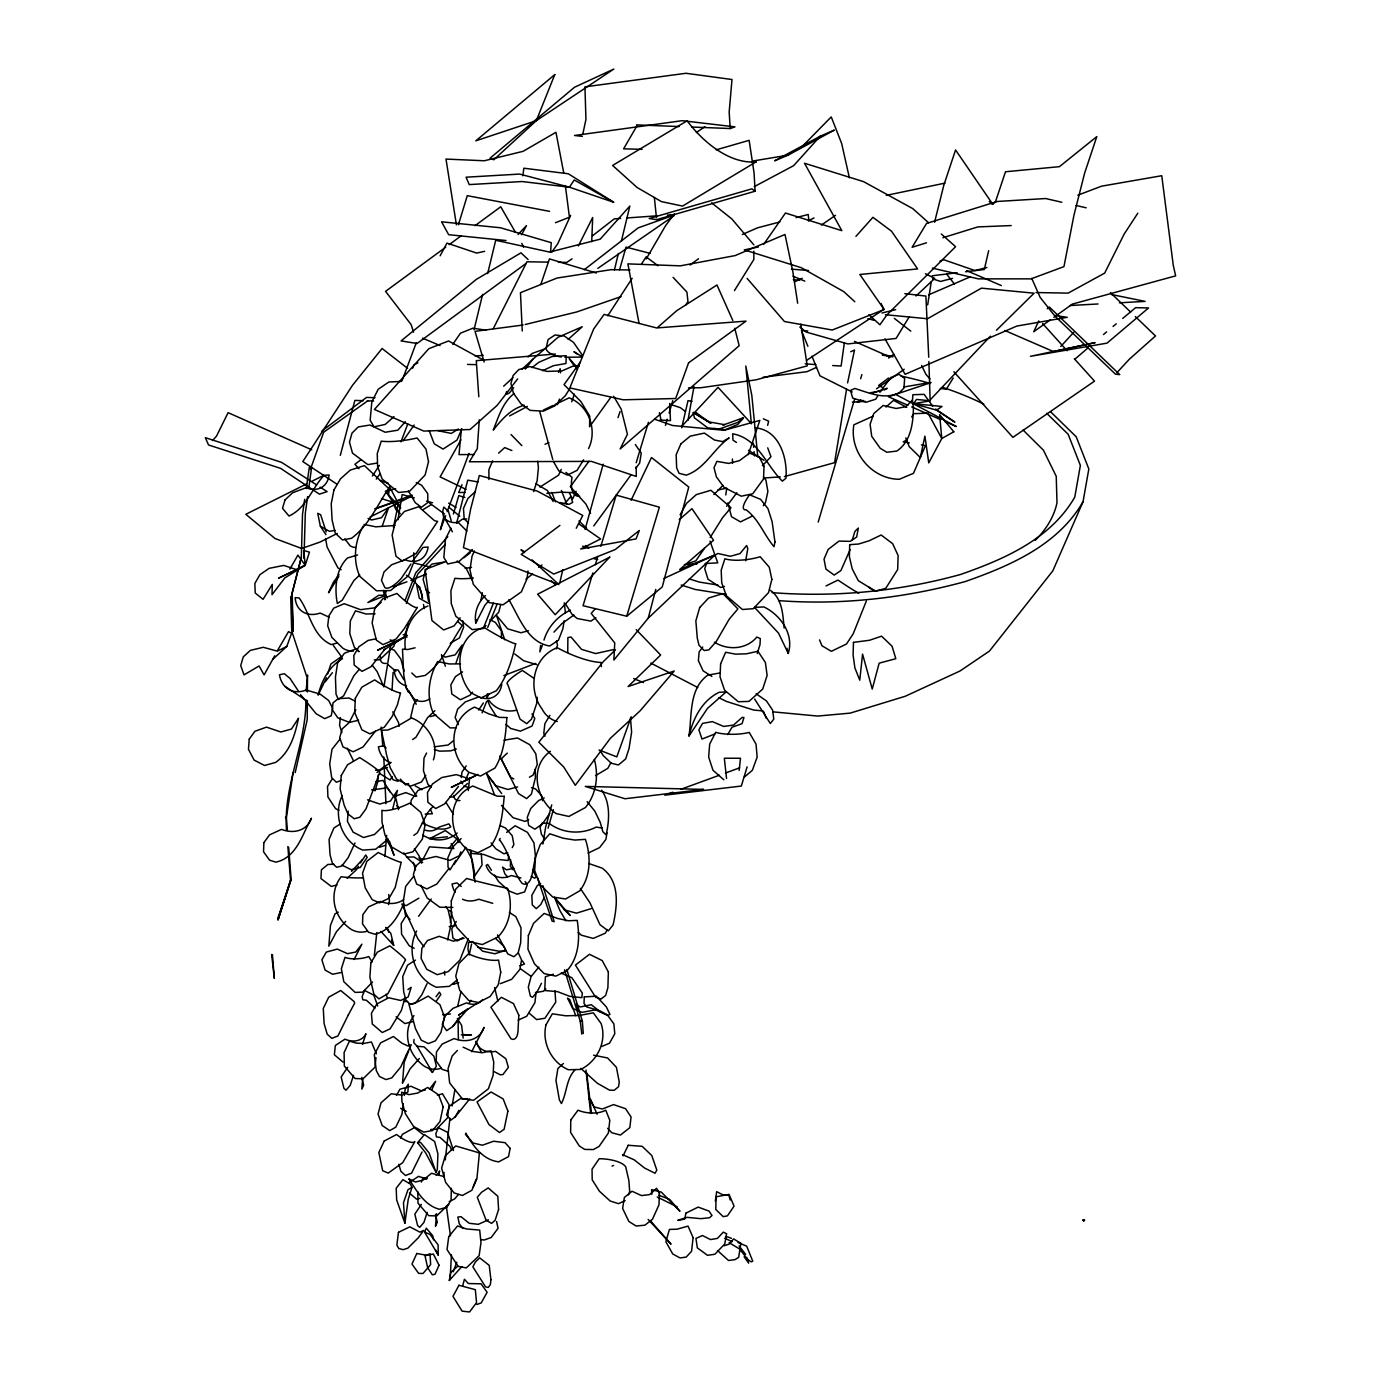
<?xml version="1.0" encoding="UTF-8"?>
<svg xmlns="http://www.w3.org/2000/svg" width="1381" height="1381" viewBox="0 0 1381 1381"><rect width="100%" height="100%" fill="white"/><g stroke="black" fill="none" stroke-linecap="round" stroke-linejoin="round"><path stroke-width="1.5" d="M488.891 479.5L488.909 469.644L492.603 460.857M753.853 251.152L753.836 259.507L734.433 290.614M413.765 552.78L413.73 562.378L408.431 575.704L390.547 590.567L376.478 590.757L359.82 576.378C352.673 560.41 354.675 541.214 363.151 526.144M487.407 697.612L487.407 693.763M307.342 700.495L307.221 719.622L295.189 772.635M307.411 692.002L307.514 674.998L306.15 691.104M451.363 1188.299L451.069 1200.175L446.805 1207.322L439.382 1209.255C424.485 1205.458 416.769 1190.715 408.759 1178.822L415.405 1181.998L423 1180.151L431.545 1173.28L444.406 1176.664M292.254 595.867L293.117 631.48L291.702 594.814L301.334 557.268L302.508 514.215L304.683 499.283M303.993 558.338L305.305 513.318L307.6 496.625M305.892 699.632C306.392 743.738 283.105 785.582 286.506 829.877M591.724 241.675L592.673 217.508L578.346 245.956M688.998 735.969C693.314 718.241 701.876 700.754 719.19 692.244L726.061 691.985L707.521 708.349L688.998 735.969C692.054 715.341 688.739 688.739 707.849 675.119L719.984 672.961M510.625 859.759L510.349 866.25L513.059 869.771M450.258 1276.165L451.466 1254.863M378.273 774.896L377.79 781.819L374.959 790.864M479.276 419.824L477.291 448.756L469.333 461.772L591.431 461.392L636.278 476.445L636.209 466.623M414.041 1039.427L413.799 1042.69L417.079 1046.263L432.477 1072.416L436.361 1066.184L433.91 1056.223L424.105 1046.85L417.079 1046.263M471.266 850.403L471.059 853.389L483.902 854.511L496.193 859.206L508.173 860.536L508.657 855.927L506.326 852.509M550.553 252.188L551.261 242.676L500.474 227.761L441.592 221.823L448.652 234.701L505.998 240.518M348.219 811.13L347.425 821.315L353.053 832.104L363.496 837.525L374.544 834.469L383.331 825.838M537.209 697.267L536.708 703.378L531.443 719.225L526.696 723.679L520.016 719.104L507.707 684.337A23.166 4.229 -29.7 0 1 522.398 670.424L533.342 677.95M392.066 690.086L393.084 672.478M474.046 878.385L474.546 872.809L472.164 859.69L465.483 847.209M461.444 428.835L458.993 454.608L474.063 454.522M443.664 1176.577L444.061 1172.417M445.269 1159.919L449.93 1118.351M445.39 666.194L441.454 654.629M468.297 790.588L469.661 777.814M374.32 955.807L376.806 932.555M384.936 856.496L386.645 835.367M375.977 1057.656L374.959 1067.185L362.996 1078.803L355.055 1078.509L344.335 1066.046L344.093 1052.598L349.445 1041.101L356.453 1043.156L363.773 1043.449L371.437 1041.982L376.392 1053.858M340.365 717.602L339.553 725.111L341.832 732.62M536.052 992.335L534.93 1002.606L526.713 1016.278L518.186 1020.076M739.146 770.408L740.492 758.255L724.335 758.221L726.544 778.487M388.493 495.209L389.494 486.561L400.663 508.087L385.938 492.188M362.651 1078.699L361.822 1089.108L363.635 1085.19L361.822 1077.266M403.217 1103.782L401.975 1114.312L395.777 1127.172L389.701 1130.607L382.209 1125.515L378.066 1114.053L380.983 1102.867L391.22 1093.769L402.234 1095.15M436.569 1213.761L435.481 1226.259L437.294 1222.34L435.481 1214.417M461.306 777.503L461.962 772.134L466.174 765.885M540.627 645.428L539.85 651.884L542.353 645.324M528.025 571.009L527.007 578.777L521.397 591.828L503.029 604.809L489.271 602.634L473.269 584.249L469.954 569.801L472.026 556.25L474.374 550.967M522.829 175.819L523.865 168.206L568.333 173.782L613.647 202.247L569.438 187.195L519.67 174.075L466.053 177.2L469.247 184.588L522.053 181.532L569.438 187.195L574.203 179.962L613.647 202.247M308.74 488.27L311.623 467.399M404.305 1095.444L405.168 1089.264L408.31 1084.206L407.93 1091.957L403.649 1094.356M404.892 1223.203L408.275 1199.088L412.021 1187.384L410.312 1184.052L402.907 1179.667L396.192 1188.195L396.658 1199.916L404.892 1223.203L403.476 1202.73L408.016 1189.645L412.021 1187.384M844.343 342.833L841.115 366.034L832.691 365.551M715.323 1201.09L716.67 1191.648L723.471 1195.186L728.685 1194.72L730.221 1200.02M725.785 494.968L726.63 489.064M306.237 488.615L309.344 467.261M287.386 830.395L286.419 817.673L293.1 772.514M410.64 804.191L411.245 800.169L418.029 790.433L430.009 785.893M927.687 304.856L931.226 282M564.173 620.76L562.896 628.735L558.442 640.197L549.673 646.015C527.231 642.234 519.221 616.979 508.864 599.734M542.923 844.05L545.633 827.15L551.744 804.864M383.935 686.806L390.771 644.685M687.997 420.29L693.987 386.507M846.57 389.183L834.59 462.652L784.425 476.583M847.589 382.9L854.511 350.032L850.713 351.758M384.591 599.647L386.007 591.241M397.952 519.791L402.164 494.571L414.317 497.85M438.899 1174.903L439.59 1170.933A18.868 14.811 34.9 0 1 436.051 1175.335M452.07 1106.008L454.936 1089.557M607.036 832.829L605.879 839.458L599.578 847.606L588.116 853.113M772.946 711.854L817.725 716.066L850.213 713.114L905.245 696.266L960.054 670.976L989.469 651.055L1052.823 570.854L1083.032 501.717L1088.832 468.988L1076.213 436.793L1050.596 411.762M451.035 1277.632L449.308 1280.411L450.793 1272.419L457.715 1266.222M480.864 600.511L482.383 592.708M433.427 759.913C439.106 742.874 427.747 724.196 411.573 717.947L398.021 725.871L387.975 729.979L381.415 730.307L386.645 755.165L390.288 767.888L396.589 779.177L410.399 786.203L421.429 782.009L425.78 775.432M393.447 527.249L398.28 504.203M582.73 134.475L585.941 119.439L584.94 86.848L685.943 73.279L731.999 79.511L729.168 112.051L730.204 128.537L691.864 127.035M447.617 939.96L451.242 923.457L448.048 909.647L445.614 906.592M457.801 1005.869L461.03 991.437M469.316 954.323L471.611 944M850.126 549.621L840.908 570.577L834.21 575.083L825.924 569.11L824.025 559.167L828.186 549.414L839.009 541.093L850.23 541.352L856.686 537.002L858.343 528.025L854.908 531.392L852.232 540.178M559.702 583.145L562.792 569.645M681.731 427.782L688.014 400.628L692.054 401.301M767.663 425.348L768.63 421.17L763.33 418.806M788.275 653.42C794.23 634.38 780.748 615.028 763.883 606.932L754.544 607.398L778.504 633.119L788.275 653.42L786.98 648.328M410.485 718.258L413.713 704.345L417.442 699.735M988.692 250.651L984.29 269.519L965.526 271.764M474.028 329.8L482.608 294.412M487.648 273.576L495.71 240.259L549.569 252.084L600.2 239.172L629.857 206.045L621.381 241.105M614.407 269.968L618.395 253.465M934.557 222.255L943.827 185.209L955.566 149.959L992.835 204.388M291.702 594.814L301.334 557.268M500.716 604.55L498.765 612.163L490.255 621.105M1083.015 1219.716L1084.171 1220.649L1083.153 1220.424L1083.93 1219.509M456.628 523.071L467.745 480.156L478.119 481.952M462.756 1285.59L464.413 1279.255L468.332 1283.553L481.071 1283.812L487.113 1292.253L481.209 1302.922L476.859 1304.475M595.401 608.624L591.189 613.388L614.752 642.942L613.855 660.066L648.241 618.153L655.768 589.445M443.991 516.028L440.366 529.752L445.649 515.683M340.313 455.35L354.882 400.404L363.168 400.697M392.739 808.817L397.452 790.329L390.426 801.084L379.775 804.035L367.519 799.875M468.297 938.787L459.908 960.106L448.221 971.62L437.156 974.675L426.712 969.255L421.084 958.466L421.878 948.281L427.54 940.496L439.141 936.318L453.434 941.186L464.102 938.234M585.078 529.406L603.204 464.171M388.441 904.624L389.477 900.913L388.717 894.543M404.978 997.652L401.388 1010.443L390.063 1028.88L382.278 1032.522L372.3 1024.012L371.42 1013.291L376.754 1004.056L388.682 997.773L400.68 1000.465L408.172 996.978L411.158 987.311L407.947 989.538M395.001 642.355L393.878 646.325L379.706 659.79L374.268 659.911M619.568 269.761L626.007 247.113L650.106 253.362M548.084 828.168L553.367 809.68M453.417 514.008L458.803 495.572L464.862 497.471M407.775 423.95L400.956 441.851M636.192 462.704L648.431 422.344M665.452 425.4L667.282 419.22M669.112 413.04L672.771 400.68M818.191 522.087L854.597 399.178M860.674 378.705L861.882 374.596M592.881 572.925L583.058 605.707L626.732 616.219L659.376 507.19L616.185 495.106L600.856 546.306M595.332 564.743L597.783 556.543M747.138 766.818L741.321 786.048L664.779 795.163L672.858 792.211M458.423 224.758L467.279 195.67L549.552 211.345M757.254 653.558L760.016 644.564L760.31 638.592L756.805 637.073A33.351 29.795 29 0 1 714.374 642.2M287.852 846.588L290.545 880.025L278.03 919.85L291.115 879.214L288.681 847.382M543.976 640.128C547.825 626.974 557.941 615.753 570.422 610.178M745.671 560.738L747.794 548.671L746.638 545.512L739.957 553.626L730.342 556.284L717.809 553.47L714.529 555.525M533.67 491.584L537.157 480.605L538.417 467.486L537.675 461.254M450.327 922.577L451.932 912.047L449.326 910.493M485.404 595.608C477.895 602.22 473.907 613.112 475.824 623.021L476.877 619.706M342.54 658.616C329.213 666.281 321.652 680.557 318.148 695.092L326.434 677.864M327.711 673.893L330.888 663.985L341.435 656.596M278.03 919.85L291.115 879.214L277.581 918.917M408.431 624.177L404.184 637.28L383.78 649.985M353.519 1075.298L350.239 1085.345L346.01 1090.213L343.904 1088.263L341.176 1076.973L347.667 1067.271M427.178 1212.432L423.898 1222.496L419.669 1227.364L417.563 1225.413L414.835 1214.123L421.326 1204.422M866.319 601.08L853.199 633.827L846.467 644.029L831.31 651.314L821.988 645.79L819.554 639.938M995.373 202.109L1005.489 171.762L1059.434 166.669L1096.807 136.598L1084.655 173.039L1073.969 215.143L1063.957 266.619L1031.072 278.858L978.404 278.876L932.365 268.121M540.8 284.538L549.465 258.886L596.229 273.006M748.26 454.66L759.826 420.394L724.076 430.285L672.53 425.503L654.836 419.289M617.998 417.632L620.052 411.573M571.717 401.785L574.341 394.12M556.232 648.863L557.51 645.117L556.474 641.06M628.528 1194.824L629.684 1191.51L628.856 1180.513L625.697 1166.79A23.874 8.752 3.8 0 0 599.199 1158.728L592.052 1169.206L592.207 1179.84L599.44 1191.251L610.16 1201.021L618.533 1203.645L625.144 1200.59M706.658 563.224L704.724 568.644L707.987 579.209L720.589 587.46L724.386 586.424M310.483 469.091L323.689 432.201L368.002 400.645M631.221 716.722L616.789 756.874L599.061 749.987M382.209 526.23L388.527 507.845L381.536 517.685L371.696 519.981L368.071 518.462M455.885 663.381L462.186 644.996L455.212 654.836L445.355 657.114L441.73 655.612M286.782 646.463L277.339 651.141L263.27 647.292L250.393 650.365L243.28 656.838L240.726 665.573L244.023 674.86L259.11 665.987L264.099 674.929L272.765 659.324L286.782 646.463L291.598 633.292L288.543 631.6L277.529 650.486M460.788 851.904L459.407 855.668L449.964 860.328L435.895 856.479L423.018 859.569L415.905 866.025L413.351 874.76L416.665 884.064L426.815 888.915L436.724 884.116L449.015 868.39M402.009 380.828L416.371 342.54M447.151 511.678L469.022 453.4M453.21 1271.849L456.835 1262.182M473.217 1186.831L476.117 1179.305M557.354 404.702L559.495 399.109M405.047 600.545L415.75 572.856L447.772 536.639M406.342 603.428L417.77 574.082L445.269 544.407M408.672 1051.01L404.132 1062.507L402.475 1083.308L410.14 1068.842L419.358 1058.502M424.658 1232.18L429.871 1234.321L438.088 1244.799L438.243 1255.105L424.658 1232.18L426.246 1228.141L432.667 1235.598L433.599 1239.81M484.075 626.508L493.466 602.979M482.09 712.855L486.63 701.427M487.683 627.509L497.298 603.652M588.548 448.566C597.731 429.905 588.72 405.444 569.145 397.849L554.938 404.616M431.873 1089.609L435.602 1081.306L429.456 1089.177M362.478 1044.45L365.93 1033.782A18.868 14.811 34.9 0 1 344.939 1039.168L335.376 1045.452L334.357 1054.721L342.92 1062.041M342.212 795.646C332.51 815.429 342.022 841.84 362.789 850.109L375.667 849.229L388.199 839.009M416.63 931.018C405.859 951.026 414.939 978.732 436.465 987.26L449.326 986.362L457.163 979.992M465.863 779.264L468.349 773.395M462.014 484.714L458.665 492.568L465.069 492.361M412.677 368.157L414.11 364.808L417.891 362.823M461.133 838.543L452.312 847.502L447.893 857.808L448.014 867.199L450.033 869.944L455.747 860.432M461.841 428.921L456.99 440.09L443.042 449.067L434.204 443.767L429.18 430.63M403.632 903.968C397.935 916.88 389.735 931.07 374.821 934.212L368.503 932.244L362.512 923.82L362.84 914.705L368.503 906.937L380.466 901.43A29.07 22.994 42.6 0 0 403.666 899.635M422.034 1151.978L411.555 1173.177L405.479 1175.473L400.87 1171.33L398.816 1164.287M558.528 372.335L560.151 368.727L560.531 372.853M570.646 215.35L557.786 243.695L551.64 252.36M354.986 842.98L348.202 857.601L341.849 865.991L336.671 867.303L332.355 863.229L330.042 854.804L329.075 839.458L333.874 828.048L340.192 823.991M572.718 498.817L576.119 491.291M436.016 1172.331L437.294 1169.534L437.932 1153.946L434.635 1141.5L424.433 1134.612L417.563 1142.708L425.469 1152.565L436.016 1172.331L429.146 1152.997L420.514 1142.346L417.563 1142.708M561.256 469.367L558.563 475.168L539.936 487.113M421.326 1182.084L423.104 1178.252L426.608 1179.27M427.057 983.652L421.861 994.734L415.508 1003.124L410.33 1004.453L406.031 1000.379L403.701 991.955L402.734 976.609L407.533 965.181L415.439 960.123M1038.788 320.944L1033.713 331.733L1050.527 319.702M631.1 500.25L651.504 457.508L688.756 487.027L662.276 586.908L627.285 615.788M400.559 1138.099L402.372 1134.353L414.369 1127.673L422.949 1134.388M544.183 897.615L540.8 904.486L536.277 908.663L532.272 904.866L531.858 895.302L537.295 885.653L540.662 883.357M493.328 328.609L526.955 261.786L547.894 262.114M450.966 528.215L445.493 539.022L443.819 557.406L447.72 563.983L458.906 561.566L472.337 549.534M541.456 983.272L536.933 992.214L532.496 997.341L530.356 996.081L528.319 987.156L531.081 976.557L538.814 967.132M338.811 576.378L328.54 592.777L333.46 582.161L339.036 574.6M426.574 753.025L424.002 758.1L423.449 770.719L427.972 784.408L431.2 787.239M475.824 623.021L484.904 605.258L489.029 600.442M576.24 528.25L582.765 515.476L537.33 491.118L479.345 475.513L470.61 509.226L463.446 547.618L558.891 584.577L532.03 559.892M349.428 722.039L355.832 709.696M423.087 859.189L429.491 846.846L453.02 848.521M704.483 548.257L695.782 560.876L688.653 563.31M413.955 1015.587C402.475 1030.658 407.343 1052.564 421.585 1064.078A19.817 19.524 -28.9 0 0 441.074 1068.307M512.23 847.623L513.87 844.551L512.247 835.781L505.55 828.065L500.06 825.579M607.295 929.551L605.379 933.142L593.226 938.424L581.332 935.179L578.156 932.382M610.868 762.675L607.847 768.302L595.556 775.621M440.125 255.813L446.978 243.073L476.669 253.086L484.662 251.325M272.765 659.324L274.681 655.785M521.569 234.735L526.489 225.586L517.996 234.546M710.197 537.468L722.47 517.84L730.963 507.707L710.922 490.272L696.335 494.622L686.478 503.409L680.125 514.785M460.943 439.883L440.107 476.894L466.088 489.409M396.433 1095.444L399.972 1089.212L410.951 1086.243L421.24 1090.817L425.348 1089.989M289.855 569.145L297.916 555.093L305.218 565.243L284.814 577.931L272.022 594.693L272.281 584.405L263.063 599.319L255.226 593.001L254.846 583.455L259.87 574.738L269.14 568.351L283.744 565.416L296.639 569.663L305.218 565.243L309.465 552.141L303.751 550.484L305.218 565.243L278.617 578.173L296.639 569.663M727.735 734.623L731.965 727.252L742.063 723.679L743.945 717.533L742.132 717.412L733.57 725.042L723.661 726.441L712.406 721.624L702.549 723.385L698.89 729.789L701.997 739.059L714.857 733.967M468.004 1098.862L460.529 1098.62L449.654 1105.922L446.564 1114.83L450.862 1120.146L455.126 1116.97L458.975 1110.307M358.473 866.284L356.54 869.65L347.149 878.281M360.424 862.935L365.741 854.977L367.173 857.359L360.268 867.441L351.206 869.702L341.867 865.076M637.107 125.636L623.591 148.837L642.113 149.338M646.222 258.938L665.504 225.811L674.308 213.813M354.106 959.502L361.926 944.155L355.797 952.027L347.58 953.667L337.292 949.092L326.313 952.061L321.877 959.864L325.122 970.083L332.579 974.261L341.124 972.517M877.815 395.76L875.796 399.195L866.077 402.268L852.698 398.108L850.523 390.409L854.856 388.475C869.305 392.877 884.858 400.266 899.566 392.48L903.934 388.113L904.659 378.377L898.91 374.32L890.814 377.514L879.835 392.325M549.845 715.323L544.874 723.696L543.786 733.328L545.012 736.177M469.005 1003.452L470.921 1000.276M413.023 560.565L423.018 547.411L428.11 547.031A28.241 19.645 58 0 1 405.099 559.754L391.652 564.743L383.987 571.976L381.484 580.365L384.781 587.443A19.558 6.456 -49.8 0 0 401.37 578.242L410.899 564.069M486.699 697.716L488.822 694.194M909.13 316.991L896.079 338.431L847.917 343.921L806.141 332.061L799.789 327.004M953.201 378.031L946.33 389.235L940.357 388.424M332.044 779.126L327.521 786.462L327.918 796.992L335.583 808.645L338.897 810.302M405.703 916.276L401.181 923.613L401.578 934.143L409.242 945.795L414.214 948.281M569.732 388.682L565.399 395.639L554.765 405.893L543.303 411.175L530.183 410.381L521.034 403.873L513.421 393.171L510.935 383.521L513.093 375.563L518.755 369.59L529.907 366.569L546.876 371.403L561.877 370.954L574.928 365.257L577.068 368.934M583.628 459.821L577.034 470.369L567.453 475.116L558.804 470.869L553.298 461.271M456.282 921.559L451.794 928.705L452.916 938.044L457.18 940.91L462.877 937.595M471.698 1051.701L484.058 1027.395A29.07 22.994 42.6 0 1 454.125 1038.564L442.179 1044.071L436.5 1051.856L436.172 1060.971L442.162 1069.377L448.48 1071.345M392.204 776.64L390.063 779.989L379.879 773.619M911.667 416.993L913.79 413.679L927.997 413.143L941.79 438.502L928.757 462.894L924.907 436.103L920.333 457.543L909.216 446.633L905.781 437.932M372.438 475.996L379.378 465.345M607.744 315.783L632.17 278.289M641.475 264.013L646.135 256.883L658.081 265.756M685.649 305.149L687.962 301.593L686.927 292.133L673.117 277.374M1137.823 213.175L1124.151 234.114L1104.679 273.11L1068.134 293.117L1036.009 292.548M473.648 877.539L482.055 865.007L481.296 853.579M478.603 710.076L483.367 702.998M431.165 898.996L418.581 916.311M935.628 409.052L954.892 422.154L936.542 410.157L913.583 403.701L916.518 399.42L930.483 400.818L913.583 403.701L912.375 402.13L912.858 394.707L924.131 394.362L932.658 406.169M436.241 1001.225L440.832 994.51L439.4 992.128L436.033 996.719M452.795 344.283L460.46 333.201L472.872 328.195L486.216 330.232M763.641 244.402L785.444 213.037L841.823 230.662L804.502 163.234L863.557 181.636L912.72 208.583L928.584 222.686M549.742 813.374L542.405 823.922L534.913 829.187L528.699 825.493L527.3 817.241L530.77 808.455L538.538 800.6L544.235 797.89M376.271 479.103L379.93 473.873M403.131 440.746L414.127 425.055M454.056 864.351L465.621 847.83M580.331 362.029L564.035 384.609L580.918 401.578L589.756 416.164L589.583 426.746L610.851 397.279M763.279 505.774L765.454 502.753L767.888 491.377L765.92 480.156L763.555 477.015M588.945 461.271L570.336 486.768L586.01 504.169L590.533 513.369M593.761 525.937L630.979 474.926M635.951 468.142L639.662 463.032L641.25 453.123L635.329 444.527M702.705 647.05L699.149 651.936L698.389 660.705L703.136 670.873L711.888 676.397M482.625 999.568A27.257 17.28 58.8 0 1 466.485 1002.899L452.985 1008.372L445.062 1015.915L442.3 1024.374L446.65 1030.658L452.761 1026.515L460.063 1016.537M460.149 617.773L454.107 625.904L443.629 629.96L431.942 620.535L425.089 569.507L446.253 561.411M681.42 426.66L718.034 387.319L751.091 423.328M726.665 506.257L736.85 492.741M1083.032 501.717C1058.019 545.098 1010.409 565.709 965.233 581.556C904.572 598.094 841.478 605.344 778.711 600.631M517.616 378.946L497.16 405.341L470.092 429.508L423.76 431.062L374.424 409.466L428.835 348.685L448.566 340.969L483.212 359.94M525.281 369.055L532.945 359.164L557.976 337.309L582.264 326.727L568.161 339.415M375.339 731.24L363.065 746.966L353.156 751.765L342.989 746.914L339.691 737.609L342.246 728.875L349.358 722.418L358.559 720.209M513.663 387.664L509.762 392.601A21.733 3.228 -50.1 0 1 506.672 391.496M325.174 681.817L332.372 672.72M384.85 649.191L370.988 666.747L362.029 671.373L354.192 665.055L353.812 655.509L358.836 646.791L368.106 640.404L376.443 638.73M458.527 786.341L444.647 803.88L435.706 808.524L427.868 802.206L427.471 792.659L432.495 783.942L441.765 777.555L456.369 774.62L469.264 778.867L477.843 774.43L451.242 787.377L469.264 778.867M340.071 739.111L332.01 749.262L329.696 763.952L331.682 777.589L336.308 782.216L341.47 780.386M413.73 876.262L405.669 886.412L403.356 901.103L405.341 914.74L409.984 919.366M455.126 1116.97L469.764 1098.862M448.79 848.435L457.732 837.87M564.691 503.668L570.75 496.556L572.683 502.373L569.058 504.358L559.875 502.546M452.761 1026.515L467.779 1008.907L458.527 1015.173L476.238 1003.883M359.267 669.422L353.985 675.568L343.645 695.782L338.345 699.425L336.032 694.16L335.445 677.104L337.585 663.035L344.37 653.282L356.35 648.742L358.697 651.642M472.544 692.209L469.954 695.23L460.391 699.753L451.794 694.004L450.845 684.872L455.454 676.604L462.566 671.926M432.926 806.573L427.644 812.701L417.304 832.933L413.782 835.35M405.358 421.706L397.832 430.199L385.195 432.253L369.935 425.037L358.3 426.936L351.982 433.099L349.479 442.144L352.5 453.123L367.829 464.62L377.22 463.067M458.509 1194.496L454.539 1198.984L449.17 1201.643M855.927 236.393L872.93 217.318L891.487 231.179L917.605 268.932L859.862 274.474L884.151 309.517L832.242 330.024L784.46 321.531L747.104 278.392M345.699 921.369L336.463 931.692L328.816 946.158L330.473 925.356L335.013 913.859L338.241 912.185M820.262 136.184L774.637 160.817L788.119 155.138L834.331 130.107L820.262 136.184L793.609 165.685L754.181 186.677M449.308 1280.411L461.893 1266.55M212.501 440.574L216.472 436.206L228.107 412.66L311.726 449.792M351.568 871.342L362.374 859.569M1060.746 346.493L1073.727 332.338M1116.866 372.697L1129.365 359.198L1155.517 335.946L1135.303 316.542M553.919 632.135L561.963 623.573L573.892 615.028M574.859 1070.051C566.124 1079.182 566.987 1092.803 561.428 1103.523L559.357 1099.811L555.973 1080.46L557.855 1068.583L563.431 1063.491M485.991 625.576L483.16 628.562L472.164 629.598L455.799 616.185L451.259 603.566L450.914 590.705L454.936 578.276A31.47 7.129 -8.9 0 0 473.39 578.069M457.422 1050.44L452.208 1055.913L448.065 1068.549L449.654 1082.98L462.359 1098.827L473.648 1100.26L488.408 1088.746L493.138 1075.264L493.742 1062.11L490.997 1050.768L482.038 1052.788L472.147 1051.321L463.136 1047.161M762.398 465.69L770.961 456.731L767.715 447.858M372.525 982.046L362.771 992.128L355.107 992.404L343.8 981.684L341.383 968.72L345.008 957.344A17.176 6.284 -6.2 0 0 368.779 956.584L372.093 962.074M801.636 147.077L831.241 116.919L841.685 143.572L849.367 177.752M713.891 494.536L722.936 485.439M990.419 336.187L930.121 399.955L928.878 361.494M996.443 330.266L1034.093 293.186L981.425 288.163L927.497 318.752L885.411 314.713M448.635 1204.336L436.655 1215.953L428.714 1215.66L417.994 1203.196L417.787 1191.665M615.408 649.881L603.48 661.43L538.832 742.201L563.707 766.99L575.307 785.306L610.298 738.369L640.042 710.904L674.239 671.011L628.096 686.53L660.636 655.026L636.261 629.684M359.751 574.962L353.847 580.59L342.281 600.114L337.361 603.497C334.323 588.323 335.79 569.335 347.494 557.976L357.61 554.989M434.877 710.697L427.523 717.74L415.957 737.247L412.66 739.508M550.38 751.299C528.716 766.887 535.863 799.806 556.077 813.547L568.886 816.447L585.458 807.505C596.368 794.334 598.836 775.69 594.365 759.481M467.538 783.476L453.365 796.941L449.74 797.027M648.241 618.153L715.134 554.834L679.694 569.542L713.545 540.282L691.95 508.657L679.262 519.653M916 296L934.73 278.427L925.443 273.731M503.685 386.197L512.921 377.652M522.173 369.124L532.945 359.164M475.15 491.791L467.917 498.455L463.464 508.398L464.189 518.893L468.487 522.985M498.627 453.158L504.686 447.582L511.85 450.534M545.858 988.9L543.234 991.282L535.448 992.628M393.965 416.613L385.247 424.416L374.061 426.833L370.16 420.256L371.834 401.871L378.204 389.252L388.89 381.985L401.37 381.415M885.946 407.032L893.507 400.352L906.782 407.274M657.684 327.383L676.776 310.656L716.963 285.004L732.81 320.496M1075.16 358.956L1087.745 348.116M1103.488 334.565L1106.63 331.854M528.043 356.989L532.306 353.398L544.528 349.03M744.255 777.14L752.334 770.339L757.151 757.116L756.046 744.186L749.244 732.413A23.719 6.508 -1.1 0 1 715.669 732.327L709.679 744.083L708.66 757.012L712.993 770.27L723.868 779.816M1047.264 308.74L1049.336 307.014L1119.732 374.596L1115.468 374.199L1055.015 316.18M1113.034 326.468L1116.262 323.793M1122.718 318.424L1135.631 307.687L1148.56 307.946L1107.01 343.144L1030.468 356.315L1095.116 342.626L1053.461 351.585L1004.988 330.56M713.977 428.473L725.37 429.681L737.868 424.381L743.513 418.029L737.696 422.431L719.035 429.077L707.763 427.886L694.401 417.856L693.279 412.505L696.525 413.057L710.922 423.363L693.279 412.505L708.988 421.896L724.628 424.675M381.156 602.392L374.51 607.864L360.527 609.677L344.214 603.704L333.77 608.123L328.868 615.891L327.711 625.869L331.837 637.349L342.885 648.259A22.873 17.539 -29.9 0 0 353.381 651.124M453.158 740.907L448.169 745.015L434.186 746.828M532.065 367.588L538.78 362.34L552.176 356.505L566.227 355.694L565.986 363.479L553.418 365.706L542.509 370.729M418.875 898.185L406.135 905.66L401.854 903.968L417.942 938.873L423.984 946.675M463.878 557.751L470.403 552.659M592.535 235.754L614.321 218.854L620.69 218.405M584.267 269.727L638.229 227.848L673.842 215.177M361.097 459.597L354.917 464.292L358.974 468.729M321.877 431.01L366.552 397.4L375.011 397.728M888.587 377.98L878.661 385.42L882.442 387.422M559.909 525.401L521.207 554.368L553.712 574.064L615.184 549.586L639.299 530.494L636.054 538.901L580.676 549.017L600.614 538.97L578.518 523.71M690.034 265.031L698.544 258.748M445.718 247.182L385.558 291.356L411.175 324.656L413.54 332.2M449.17 244.644L461.202 235.806M474.96 225.707L500.733 206.787L515.51 232.388M526.057 263.426L417.079 343.506L401.077 340.917L476.307 279.411L520.965 252.827L528.094 259.542M514.25 393.464C502.839 401.992 498.403 417.286 493.259 430.078C501.648 419.565 510.711 408.931 524.331 405.22M1053.876 317.302L1072.381 304.079L1175.645 275.872L1173.246 265.152L1161.749 175.715L1101.572 186.176L1077.853 195.17M995.753 201.85L992.3 204.267L989.228 201.522M888.535 358.059L893.818 354.33M860.864 399.8L857.394 402.251L863.16 400.421M876.486 388.821L904.227 369.279M597.818 268.38L674.049 215.712M821.367 225.086L835.47 215.35M696.352 132.541L704.949 126.638M457.215 522.778L462.549 519.135L466.709 518.945M595.85 617.739L590.878 621.122L577.103 618.498L571.993 614.234L565.278 603.566M390.858 762.329L379.171 770.235L375.459 770.201M572.079 258.834L566.762 262.407L558.373 262.286M936.542 410.157L941.997 406.463L913.583 403.701M538.625 567.246L542.043 564.967M806.659 360.337L881.492 310.967L883.754 309.223L881.147 303.596M409.035 1182.602L418.616 1176.319A18.868 14.811 34.9 0 0 427.471 1178.166M1083.619 1220.752L1084.637 1220.096M458.337 428.99L451.363 433.41L438.209 430.768M376.961 772.497L384.091 768.078L387.509 767.543M422.638 509.934L431.373 504.531M873.155 416.13L853.855 424.83C849.229 451.915 871.635 479.19 899.324 479.276L913.48 473.32L925.46 445.58L921.42 444.906M884.289 390.012L887.189 388.303L872.499 393.015M450.206 643.27L459.441 637.918L463.602 627.216L462.721 620.863M529.406 777.21L533.101 775.069L537.278 764.366L535.793 753.767L529.769 744.704L517.547 738.006L503.996 740.199M906.834 439.883L903.226 441.868L909.285 442.887M528.664 819.52L525.108 821.419L513.042 817.673L501.458 805.365M509.52 415.94L527.335 406.463M395.605 641.716L404.184 637.28L377.583 650.227L395.605 641.716L390.081 639.904M306.599 483.92L245.818 514.302L275.061 538.538L301.645 548.481L319.978 542.094L337.292 533.429M312.296 481.071L323.706 475.375M369.987 517.064L412.298 495.9M752.024 516.183L740.492 521.88L731.498 516.701L727.856 502.874M808.368 220.736L814.065 217.939M826.028 585.924L838.008 580.072A33.731 2.451 34.2 0 0 858.74 593.312M429.491 838.768L445.338 830.568L457.37 839.182L458.941 842.565M794.679 281.793L802.206 278.272M543.354 410.053L553.16 405.462M663.64 578.604L715.134 554.834M816.568 367.346L807.074 371.662L763.003 377.272M488.373 1219.82L478.327 1224.326L469.195 1223.273L460.995 1216.678L457.853 1217.041L459.286 1223.756L462.808 1228.451M408.586 783.614L405.565 784.926L400.335 779.057M742.339 234.477L757.634 227.796L779.885 221.944M426.194 574.082L410.865 580.331M928.55 294.861L969.98 276.977M601.667 1046.505L609.522 1043.19L614.787 1033.748L613.889 1023.891L607.83 1015.57L595.556 1009.822L582.04 1012.394L572.701 1008.51L567.539 998.135L569.801 999.654L575.756 1015.726M384.35 595.936L367.881 602.565L378.705 595.315L384.298 595.228M555.507 222.686L569.438 217.231L565.364 185.641M503.858 675.585L535.724 663.363M395.536 501.769L403.045 498.834M545.046 444.216L548.999 442.662M519.774 965.82L524.452 964.024L522.501 961.021M500.302 983.686L511.626 979.336L519.895 969.376L521.552 959.968L518.358 952.89M612.007 1166.047L613.544 1165.478M393.257 586.804L406.946 581.781M374.838 508.812L412.177 495.158M680.954 789.259L719.397 775.224M725.474 773.015L739.629 767.853M722.798 425.158L743.323 417.787M375.39 508.881L393.654 502.494L381.501 498.61M730.204 128.537L734.968 126.879L682.231 120.682L574.531 135.493L582.316 136.356M621.053 296.604L576.723 311.968L525.194 324.518M396.123 795.888L405.79 792.625L415.646 796.457M930.794 382.692L888.466 396.744L907.852 405.237M724.162 1245.766L729.289 1244.074L733.57 1238.912L740.889 1243.28L738.662 1257.331L734.899 1259.679L728.512 1260.49L717.533 1250.565M456.3 749.003L450.569 750.867L439.59 751.143L434.376 749.538M379.671 847.209L385.023 845.465M453.348 984.36L458.682 982.616M940.047 261.044L943.965 259.801L974.934 270.538L986.932 267.482M427.955 606C411.331 612.215 403.097 632.135 405.324 649.053M553.332 974.209L545.391 976.73L544.718 990.522L557.561 991.662L569.87 996.357L581.833 997.686L582.333 993.077L571.838 977.696L561.083 973.104M505.153 950.56L494.864 953.77L482.625 951.198L472.526 941.549L468.625 942.481L467.935 948.816L469.143 954.944M926.496 242.814L912.116 247.268L926.547 223.429L997.22 201.471L1045.59 198.536L1061.834 202.247M942.93 237.722L977.834 226.916L1011.185 225.569M591.12 908.646L576.447 913.169L564.449 909.906L554.523 897.426L570.284 915.551L564.449 909.906M716.221 149.821L749.141 140.344L754.061 172.918L755.114 191.217L656.579 219.648L649.174 218.509L751.937 188.834L755.114 191.217M528.388 630.754L520.965 632.757L507.604 628.804L496.452 615.322L504.738 639.783M796.06 217.663L808.196 214.469L808.903 220.874M385.334 491.446L395.605 488.736M517.651 786.911L507.915 789.483L495.727 785.72L486.682 773.809L494.657 795.352M337.137 643.063L331.233 644.582C312.296 636.071 310.259 613.199 299.159 597.973L295.171 597.628A27.534 20.611 -50.7 0 0 320.116 613.078L329.265 617.221M430.199 716.635L436.103 715.099M507.811 852.768L503.875 853.786L495.831 848.814L491.049 842.893M419.893 1198.328L416.579 1199.174L409.449 1193.08M952.493 278.375L940.513 281.431L932.555 278.824M337.033 884.979L331.267 886.429L320.962 878.558L321.41 869.806L327.901 864.437L333.943 864.299M412.626 1021.647L404.926 1023.58L396.088 1016.83M881.941 313.004L895.682 309.637M415.111 647.793L407.792 649.502L402.475 649.191L403.787 675.223L406.221 688.152L414.317 699.062A18.108 14.828 -66.1 0 0 429.836 698.872M613.302 649.622L595.591 653.558L581.505 649.346L570.992 636.969L567.884 637.608L567.729 652.471M717.775 490.031L726.717 488.132M886.257 195.377L944.967 183.121M758.393 246.975L744.273 249.875L801.325 267.707L843.808 291.65L854.787 301.731M513.939 868.321L506.499 869.823L502.598 867.147L504.894 873.914L507.604 876.78M394.811 525.522L375.77 526.817L363.963 524.417M376.098 781.646L383.02 780.42L390.081 791.952M447.427 836.8L430.043 838.63M870.393 392.739L880.785 390.944M903.675 387.025L930.742 382.364M752.766 161.025L788.119 155.138M443.594 562.188L431.96 564.087L425.641 570.249L423.138 579.295L426.159 590.274L429.56 592.829M465.173 568.385L471.491 567.349M335.238 530.373L329.42 531.322L320.357 526.161L317.734 513.335L320.668 514.75L326.209 531.927M523.123 325.018L475.029 331.336L484.144 362.029M932.175 275.768L957.188 272.765M564.553 969.825L580.279 1021.37L582.35 1021.146L583.283 1033.489M475.168 356.039L483.246 355.349M546.807 493.362L560.962 492.154L573.167 492.654L578.156 494.519M555.335 354.019L476.29 360.665L478.81 396.727M627.043 217.956L656.735 215.833M667.334 215.091L671.58 214.78M763.658 478.033L780.265 476.877M852.388 402.113L865.231 401.336M1070.223 305.512L1098.05 303.975M1119.456 302.802L1145.142 301.386L1111.36 294.498M684.389 564.605L696.904 563.949M705.242 563.517L717.757 562.878L710.041 541.197M425.158 814.065L432.374 813.789L430.371 809.335M504.238 951.008L498.834 951.198L477.809 947.245M430.682 1129.468L436.431 1129.261L447.582 1117.747L449.084 1104.714L442.438 1093.735A17.176 6.284 -6.2 0 1 437.397 1095.116M375.08 613.768L365.93 613.993L355.487 610.799L350.342 620.949L349.79 633.568L354.313 647.257L359.146 651.521M403.58 1001.536L407.619 1001.449M403.804 852.888L406.843 857.118L413.989 856.962L422.672 862.521M688.515 387.906L700.978 387.716L756.149 379.81L807.229 365.861L800.842 324.121M456.179 727.822L450.154 727.908L433.479 713.528C425.987 696.922 428.662 677.07 437.622 661.568L449.429 663.968L460.564 663.847M564.95 357.265L581.263 357.075M547.118 823.197L541.939 823.266L540.057 827.34L541.404 834.176L544.442 838.768M452.83 907.386L439.831 907.248L427.126 897.926L420.894 885.29M461.306 1034.818L471.353 1034.939L462.825 1034.611M629.943 269.968L611.075 269.675L557.095 278.03L520.464 292.668L522.26 330.991M467.555 364.429L476.134 364.653M772.134 592.639C835.557 597.472 899.411 591.431 960.71 574.427C1004.453 559.081 1050.544 539.125 1074.763 497.143L1080.374 465.449L1068.169 434.29L1046.66 413.264M367.311 400.835L373.526 401.042M636.486 124.894L679.089 126.551M815.86 364.584L805.192 363.842M659.98 420.014L670.476 420.635L669.681 403.476M807.764 330.974L801.429 330.542L807.885 346.286M791.434 269.14L808.489 270.503M755.355 427.851C779.212 429.888 787.602 457.681 785.996 478.189L782.371 481.158C765.989 465.242 757.996 438.312 732.655 433.807L733 440.176L736.453 442.421M762.277 710.852L753.75 710.058L726.613 701.496L718.931 697.785M793.333 279.635L799.685 280.308M904.831 293.652L925.891 296.069L928.74 357.23M480.623 1239.568L484.23 1240L491.222 1237.497L498.058 1228.279L496.556 1221.512M579.105 366.103L575.584 365.672L569.196 358.508L574.392 366.017M882.217 354.693L892.592 356.35M882.614 355.159L892.989 356.816M717.982 585.061L699.321 582.074L689.292 578.915M726.371 594.434L695.23 589.463L681.213 585.043M602.375 828.065L596.178 827.081A44.002 42.759 -8.7 0 1 548.827 823.18M403.183 634.708L407.378 635.433M413.765 562.878L430.216 567.039M594.037 558.753L597.731 559.478M593.606 1055.188L607.605 1057.984L616.409 1067.323L619.24 1081.927L618.567 1086.674L614.2 1090.317L609.453 1090.11L597.352 1083.256L580.78 1068.342M1083.153 1220.424L1084.171 1220.649M1076.041 205.493L1086.191 207.806M582.575 546.203L588.669 547.636M520.896 877.988L511.35 875.519A21.923 19.11 -60.6 0 1 486.112 865.438L487.666 864.454L491.429 870.289M867.889 318.666L874.035 320.271M426.47 501.13L432.564 502.753M390.098 648.932L394.224 650.106L400.853 659.065L404.063 671.062M463.757 786.065L467.883 787.256M531.495 787.705L535.5 788.879L541.559 795.491L542.595 800.721M492.775 903.329L478.724 899.204A31.556 22.942 -63.4 0 1 462.497 899.204M536.795 664.641L523.623 660.722L514.699 653.921M398.073 781.335L393.153 779.816L385.023 766.058M670.32 404.357L680.35 407.671L685.269 411.383M588.634 863.453L602.271 868.183C620.155 881.527 617.428 905.919 613.026 925.063L608.296 930.898L599.941 924.666L589.998 902.881L580.365 888.432M380.379 480.502L388.337 483.35M726.147 1236.409L731.429 1238.308M285.487 817.328L286.419 817.673M658.737 1195.221L669.612 1199.364L679.935 1211.275L661.413 1192.166L651.625 1189.611L651.815 1194.306M348.944 722.194L337.775 717.809L332.303 709.782L332.994 702.912L338.224 698.631L349.238 698.026A30.883 29.07 59.9 0 0 355.107 700.927M418.892 857.877L422.621 859.345M633.706 678.589L643.494 682.594M792.953 276.217L804.83 281.12M738.058 1242.589L746.689 1246.18L752.766 1261.216L751.16 1261.854L748.105 1259.783L739.387 1248.873L729.082 1242.641M422.534 338.155L440.056 345.578M966.631 270.641L1001.311 285.556M854.546 341.4L889.381 356.695M911.736 406.946L940.806 419.703M944.673 421.412L956.308 426.522L895.699 394.448M724.714 1238.239L732.172 1241.657M422.379 823.197C431.148 826.874 441.627 832.173 450.793 826.874L448.842 823.87L439.072 827.133A15.933 14.362 66 0 1 425.227 830.171M697.802 687.548L650.831 663.087M657.287 1197.016L677.346 1206.959M852.215 392.014L819.969 375.822L811.924 356.125M416.285 482.539L421.654 485.249L427.747 493.656L427.817 502.615L421.412 507.276L415.267 502.684L408.344 490.876M489.962 619.689L495.313 622.382L501.407 630.789L501.476 637.97M494.208 1071.725L500.302 1074.798L502.977 1074.522L508.381 1067.358L505.86 1058.744L495.658 1051.338A24.116 17.918 -38.5 0 1 475.875 1041.343L481.261 1052.167M531.167 876.331L534.602 878.126L536.277 877.228L532.652 869.719M400.645 1108.27L406.238 1111.412M524.728 551.848L520.982 549.742L524.141 552.642M341.159 569.749L337.948 567.919L327.055 546.911L325.605 538.607M513.784 778.936L510.573 777.123L499.68 756.098M428.386 603.376L419.323 598.215L416.699 585.371L419.634 586.787L422.551 598.025M415.163 785.841L421.965 789.742M448.635 503.116L456.041 507.431M406.463 575.204C414.3 580.158 422.068 588.461 422.31 598.163M535.828 483.643L547.463 490.583L553.091 501.476M582.419 356.85L573.892 351.654L576.826 353.916M509.382 912.478L515.821 916.587L521.017 927.877L520.706 942.619L518.099 953.08L513.87 956.757L507.794 953.891L497.505 934.92M316.577 484.869L281.5 462.324L205.355 437.673L208.514 444.958L280.567 468.349L319.391 494.156L327.107 491.636L320.081 487.13M748.502 450.275L763.986 460.374M284.866 686.288L304.7 699.373M336.912 484.144L302.802 461.565L352.638 385.109L382.088 348.513L407.585 368.347M756.167 693.814L766.42 700.892L772.652 710.162L773.774 719.138L770.339 723.523L754.647 699.079M520.723 968.944L531.046 976.315M429.526 503.064L444.509 514.06M585.423 545.53L588.824 548.136M894.301 318.355L910.787 331.129M600.476 1011.997L591.31 1004.729L580.158 1006.973L576.257 1004.298L578.553 1011.047M711.647 202.852L731.844 218.958L753.871 244.886M457.197 560.979L466.122 568.212L471.87 579.865M565.968 472.388L572.045 477.394A25.186 11.859 -68.6 0 0 579.692 496.193M387.906 664.658L395.864 671.218M448.773 507.12L459.752 516.201M386.145 748.139L383.279 745.757L378.377 746.845A31.556 22.942 -63.4 0 0 390.754 762.864M461.237 886.481L456.938 882.908L452.053 883.995A31.556 22.942 -63.4 0 0 455.074 892.264M505.912 724.404L510.728 728.478L520.447 731.136L532.082 726.026L534.792 718.517L531.978 713.96M528.802 1012.843L536.639 1019.592L544.908 1018.263L555.732 1002.14L554.955 990.712M941.29 233.976L955.583 246.681L886.965 314.851L879.921 324.759L868.925 314.695M457.853 621.605L462.221 625.524C450.862 642.717 442.144 662.897 425.193 675.43L416.182 677.122L411.797 672.996M375.028 1008.095L366.414 1000.276L362.754 999.74L362.167 996.478L364.619 990.505L373.854 995.166L377.704 1006.007M495.52 938.407L504.03 946.486L506.033 950.939M1110.41 292.651L1130.625 312.054M579.002 520.93L586.683 528.422M1023.062 430.026L1043.397 450.154L1056.241 476.307L1056.983 502.788A245.352 117.817 2.3 0 1 1035.284 540.316M406.843 857.118L416.044 866.215M551.226 580.693L555.231 584.698M466.916 531.115L458.285 522.501A24.047 14.656 -31.2 0 1 443.853 507.12L448.462 511.35L451.242 520.723M770.339 590.326C782.526 598.94 782.768 614.562 784.149 628.01M511.056 434.549L521.811 445.614M607.64 1128.329L611.783 1132.748L620.432 1135.061L629.84 1127.638L631.065 1116.987L625.524 1108.667L613.527 1104.593L602.34 1109.012L594.106 1106.906L588.807 1098.258L590.792 1099.656L597.041 1114.225M696.525 413.057L699.39 416.13M648.138 1219.406L671.011 1244.195L650.244 1220.597M429.059 1068.687L432.477 1072.416M380.914 931.415L393.689 945.398L390.823 933.401L385.662 927.359M930.069 378.946L925.909 374.337L921.645 365.499M1042.586 323.499L1067.099 350.722M1074.314 358.732L1094.512 381.139L1012.912 437.363L953.839 371.748M396.796 805.71L399.023 808.368M587.149 801.688L594.883 811.199L600.2 822.282L602.893 831.776L606.138 834.849C609.418 820.366 610.592 802.913 601.598 790.191M416.199 704.275L408.655 690.448M946.641 274.094L954.34 283.968M344.836 538.935L350.084 545.719A18.695 11.946 -37.9 0 0 355.521 547.497M408.534 692.364L405.289 685.425M739.077 1245.904L745.636 1254.38M486.682 773.809L501.7 793.592M372.3 665.228L377.168 671.684L383.745 686.616M445.959 802.378L453.469 814.41M525.091 881.561L527.352 884.634L524.625 891.936L517.098 894.18L508.985 890.935L498.541 881.527L494.467 875.105M333.287 645.393L341.867 657.27M408.172 784.235L416.751 796.112M582.437 355.28L573.512 342.367L564.156 335.946L554.972 334.996L548.084 339.571L546.099 348.392A22.2 8.89 2.6 0 0 561.256 357.04M386.007 839.475C394.621 850.817 397.279 868.131 389.356 840.96M320.357 526.161L325.951 534.654M414.404 848.676L419.082 855.927L421.481 863.177M496.28 716.238L490.031 706.312L487.666 700.599L488.926 700.34A29.847 27.05 -46 0 0 516.546 710.214M460.874 781.094L462.652 783.907M457.318 1018.522L461.599 1025.323L463.153 1038.063M385.938 491.135L400.007 513.68L396.054 509.831L392.221 501.217M600.148 750.608L603.255 755.614L611.3 763.244L618.377 764.97L625.662 758.946L629.028 748.554L631.618 732.154L630.478 718.034M298.365 691.035L290.045 678.468L284.313 673.704L279.411 674.791A31.556 22.942 -63.4 0 0 306.099 689.999L320.15 694.125L328.626 700.478L332.614 708.211L331.267 715.755L324.708 718.655L316.197 713.804L300.609 694.695M744.1 1256.745L748.657 1263.149L746.845 1257.884M438.243 1255.105L435.947 1250.34M565.968 920.885L559.857 910.442L554.523 897.426M884.945 338.794L905.125 374.32L1016.813 326.071L1067.22 317.319L1054.393 315.403L1040.152 297.398L1031.745 278.375M613.716 396.295L621.139 409.087L627.423 434.255L620.155 448.946L739.163 345.699L734.761 328.246M443.474 515.976L452.433 531.806M451.121 843.618L453.9 848.711M392.774 711.836L398.505 722.539L399.178 726.285M383.469 590.395L387.319 597.852M347.235 748.139L353.467 760.776M569.335 492.741L572.097 498.351M458.44 724.593L455.143 717.516L457.646 709.126L465.328 701.893L478.758 696.904A28.241 19.645 58 0 0 501.769 684.182M521.828 243.367L523.537 247.251M403.925 679.78L398.125 670.027L394.137 669.664A27.534 20.611 -50.7 0 0 406.566 685.977M391.479 940.185L393.689 945.398M405.272 633.413L406.912 637.297M451.673 1150.252L450.12 1146.558L440.073 1137.426L436.413 1136.891L435.826 1133.628L438.295 1127.656L447.513 1132.316L453.503 1150.563M763.382 711.129L766.334 718.431M561.394 490.497L566.728 504.117M551.779 492.361L555.49 501.838M387.405 928.325L388.752 932.279M537.502 877.833L552.141 921.196L554.178 921.697L542.854 885.67M306.617 676.189L291.702 631.031L290.718 596.488M497.902 1001.225L494.622 987.605M386.145 994.199L387.388 998.239M413.212 862.262L415.491 869.754M566.831 969.462L582.35 1021.146M654.335 197.414L656.458 217.611M539.729 411.573L552.745 459.355M383.538 591.586L385.523 599.63M659.376 412.643L661.309 421.015M398.47 809.611L396.088 799.202L387.112 787.722A40.74 8.165 -6.4 0 1 371.61 789.846M563.741 173.005L555.956 132.3L523.054 151.34L484.317 160.766L445.994 159.074L456.403 224.792M426.384 589.549L428.576 601.443M423.484 604.429L424.209 608.572M470.265 850.247L475.168 882.183M797.666 303.233L792.884 271.919L784.995 234.477L735.124 255.589L680.332 265.843L627.889 263.875L639.058 323.447M446.322 1206.114L450.465 1235.753M564.259 602.858L565.433 612.767M586.666 1072.847L591.5 1113.086L590.654 1113.449L585.976 1070.068M580.279 1021.37L581.798 1034.127M757.789 456.835L751.816 395.329L745.792 366.017L751.402 423.829M753.284 443.094L753.698 447.375M754.112 451.656L754.527 455.937M381.156 727.045L382.83 746.31M383.78 756.995L385.938 803.69M444.492 971.378L444.768 975.021M601.374 666.591L601.08 662.466A45.055 13.154 25.6 0 1 557.234 647.706C532.738 656.89 527.283 689.119 542.06 709.057A25.652 23.546 84.2 0 0 557.251 721.555M535.103 769.269L535.448 777.468L531.409 794.092L526.662 798.598L518.531 793.592L501.7 759.774A23.391 2.123 -37 0 1 507.31 753.128M732.379 459.044L732.551 463.256M458.026 1018.505L458.388 1039.565M901.154 376.081A245.3 117.799 2.3 0 1 930.397 383.521M942.429 387.284A245.3 117.799 2.3 0 1 983.79 404.167M532.6 573.961A47.317 5.179 -40.7 0 1 525.919 579.191M875.571 590.999A45.072 32.367 -48.8 0 1 868.528 586.96M363.203 877.85A35.405 8.234 -1.8 0 1 341.193 876.711C329.006 892.091 332.89 914.913 347.926 926.927A19.817 19.524 -28.9 0 0 367.398 931.157M500.233 838.474A25.756 2.607 -35.6 0 0 500.026 840.373C509.71 853.527 511.919 870.565 522.053 883.27A18.851 8.787 87 0 0 532.427 873.051L535.5 856.358L533.946 842.842L527.404 832.311L515.165 825.769A25.756 2.607 -35.6 0 0 506.637 832.45M386.317 663.346A22.234 9.218 -49.5 0 1 380.448 656.286M455.109 925.788A40.74 8.165 -6.4 0 1 449.17 926.582M457.197 833.054A30.883 29.07 59.9 0 1 422.897 835.177M459.977 800.497A22.234 9.218 -49.5 0 1 453.969 795.542M450.482 1013.947A35.405 8.234 -1.8 0 1 442.593 1014.707M451.311 900.913L451.224 913.773L456.904 927.566L469.903 941.635L482.332 944.569L497.661 937.164C510.521 924.649 513.076 904.831 507.587 888.276A39.876 2.089 14.4 0 1 466.588 878.471L455.885 888.915L451.311 900.913M570.767 1120.043L570.629 1132.455L579.33 1145.988L584.681 1149.406L593.45 1149.562L599.13 1146.351L608.365 1133.059L609.798 1120.319L605.758 1110.169A21.129 11.013 6.4 0 1 578 1110.203L570.767 1120.043M716.066 1196.809L715.79 1209.48L723.178 1216.644L727.459 1215.85L734.071 1206.114L729.047 1194.392L716.066 1196.809M849.695 544.666L849.384 556.612L852.232 568.92L858.326 580.693L875.502 591.223L885.739 588.323L897.685 569.49L898.116 555.559L892.661 543.682L881.164 535.017L869.063 540.8L858.585 544.028L849.695 544.666M528.353 935.628L527.956 949.161L534.447 963.8L544.131 973.588L555.818 976.108L566.849 970.774C579.278 957.326 579.985 937.578 577.206 920.402L568.489 920.764L557.475 918.451L544.149 913.428L533.532 923.371L528.353 935.628M608.365 971.982L607.899 987.622L605.655 995.442L601.046 999.033L595.591 997.203L575.428 965.077L589.463 954.306L602.22 960.572L608.365 971.982M853.475 642.372L853.078 654.922L854.891 667.886L859.759 680.16L862.573 654.145L872.24 689.067L879.145 663.173L895.82 658.685L892.057 646.239L881.596 636.175L869.564 640.249L853.475 642.372M263.875 842.652L263.547 851.766L269.537 860.19L275.855 862.158C296.811 857.584 302.197 834.348 311.433 818.191A29.07 22.994 42.6 0 1 281.5 829.377L269.537 834.884L263.875 842.652M764.021 466.174L763.52 479.017L752.731 493.777L741.286 496.193L724.058 487.355L716.411 476.877L713.994 467.71L716.929 461.358L728.581 463.412L739.456 460.667L749.538 453.141L759.153 456.938L764.021 466.174M659.445 1193.564L658.979 1204.802L652.488 1219.233L644.892 1225.189L636.106 1226.017L628.873 1221.477L622.624 1208.461L624.367 1197.465L632.049 1191.251L641.526 1195.583L649.709 1194.6L656.562 1188.281L659.445 1193.564M584.284 996.909L584.008 1003.4L586.718 1006.922L599.699 1010.788L608.261 1015.277L609.936 1014.379L606.311 1006.87L596.316 996.184L584.284 996.909M720.606 663.881L720.036 676.88L724.576 690.189L738.3 701.738L748.968 701.41L762.726 689.033L767.128 675.43L765.402 662.5L757.945 651.28L746.43 653.817L735.676 654.162L725.629 652.281L720.606 663.881M913.411 407.153C913.255 422.897 910.977 441.696 896.735 451.086L886.826 452.243L880.232 448.307L871.722 436.327L870.099 424.295L873.759 413.592L883.201 405.462L896.148 408.483L905.832 406.739L912.271 400.231L913.411 407.153M355.331 698.268L354.675 712.354L361.908 729.859L369.866 733.829L384.367 727.148L392.066 716.618L397.383 704.914L400.542 692.917A30.089 5.127 33.8 0 1 374.648 679.901L361.891 687.151L355.331 698.268M479.414 1152.928L476.911 1178.787L471.819 1190.301L462.428 1195.463L454.073 1192.925L445.631 1182.378L441.627 1168.153L445.234 1155.845L455.73 1145.954L479.414 1152.928M518.807 1015.259L517.961 1031.659A13.758 6.681 77.9 0 1 511.022 1038.788L490.894 1007.215L501.355 997.289L513.439 1003.573L518.807 1015.259M535.517 857.066L534.689 870.548L540.04 884.651L552.763 897.029L565.606 898.996L579.813 890.762C591.016 876.227 590.999 856.134 585.406 839.355L574.91 840.062L563.051 838.198L549.828 833.796L540.299 844.464L535.517 857.066M370.85 962.85L369.884 977.075L373.923 994.251L378.929 998.877L387.888 993.733L405.358 960.088A23.512 1.64 37.6 0 0 389.805 945.847L377.358 952.165L370.85 962.85M506.896 717.55C505.636 734.796 504.186 753.008 494.933 768.078L480.502 776.053L468.832 772.29C447.72 755.114 448.411 718.81 474.581 707.107L488.891 713.908L499.663 717.395L506.896 717.55M249.253 739.094L248.459 749.262L254.087 760.068L264.531 765.471L275.579 762.433C290.131 752.196 295.033 734.796 298.486 718.275L291.46 729.047L280.809 731.999L266.516 727.131L254.915 731.291L249.253 739.094M341.262 775.552L340.106 788.862L344.145 805.071L347.822 813.789L354.209 818.743L359.854 817.241L366 808.869L379.637 772.773A26.619 2.33 31.5 0 0 359.699 757.617L347.494 764.832L341.262 775.552M546.013 1024.788C541.645 1042.81 551.399 1062.196 568.264 1069.723L580.693 1069.464C597.265 1061.281 607.191 1041.464 601.098 1023.511L593.312 1012.825L579.347 1015.467L565.692 1015.795L552.348 1013.809L546.013 1024.788M504.238 796.302C502.615 813.478 500.94 831.776 490.704 846.242L477.878 852.75L466.778 849.073C446.926 832.242 447.116 796.975 472.803 786.031L497.281 796.198L504.238 796.302M693.107 1237.635L691.553 1251.29L686.202 1257.073L680.022 1257.936L672.72 1253.948L665.849 1241.743L669.422 1229.418L676.949 1229.211L688.049 1226.121L693.107 1237.635M490.928 1279.738L490.359 1284.675L488.27 1287.437L485.542 1286.885L472.872 1266.843L475.254 1262.165L479.639 1257.832L489.219 1265.359L490.928 1279.738M398.47 1232.335L396.848 1245.058L398.746 1248.476L403.131 1249.684L407.896 1248.131L418.305 1237.773L423.674 1230.419L419.962 1232.145L409.812 1226.846L398.47 1232.335M448.739 1236.634L447.03 1249.632L458.268 1266.412L466.277 1267.913L479.138 1255.657L480.968 1242.624L479.69 1230.074L466.536 1228.969L457.508 1226L448.739 1236.634M726.561 1233.751L724.766 1243.953L714.857 1254.259L707.504 1255.312L697.336 1247.872L695.938 1238.429L702.428 1235.529L710.455 1239.551L717.412 1238.412L723.316 1232.128L726.561 1233.751M374.683 608.779L372.128 622.952L376.374 640.18L382.986 644.616L396.088 639.023L404.253 628.7L417.39 607.312A23.65 4.54 44.5 0 1 396.951 593.467L382.986 598.56L374.683 608.779M401.181 862.314L395.208 887.465L389.028 898.237L379.516 902.863L372.145 899.635L365.171 887.776L362.53 873.241L366.88 861.278L378.221 852.509A22.027 1.485 26 0 0 401.198 862.314M685.874 1213.174L684.752 1219.13L677.812 1220.338L686.996 1217.352L700.875 1218.663L709.558 1217.749L712.009 1215.47L709.023 1211.102L698.182 1207.098L685.874 1213.174M425.106 824.716L422.362 839.078L412.884 851.818L403.873 854.114L391.617 846.898L384.971 834.97L382.036 822.334L381.916 810.284A22.648 5.921 -22.1 0 0 409.864 803.069L420.842 812.373L425.106 824.716M774.948 541.939L774.033 546.703C763.969 534.948 758.998 519.377 746.103 509.779A31.124 7.216 -45.5 0 1 749.555 494.812L760.62 499.352L767.957 508.622L772.1 521.569L774.948 541.939M333.96 489.979L331.216 503.772L332.096 520.05L335.22 533.118L342.505 539.971L351.534 538.279C368.485 525.747 377.186 505.584 388.562 488.373L364.429 465.621L350.222 470.127L340.503 478.827L333.96 489.979M500.751 972.259L498.248 984.808L490.082 996.547L478.361 1002.485L468.832 1000.552L459.735 990.384L455.765 976.091L458.924 963.575L468.487 953.805A23.632 7.457 16.3 0 0 498.541 960.106L500.751 972.259M510.159 1148.422L508.501 1156.622L498.696 1161.853C483.057 1159.954 473.01 1146.04 465.863 1133.197L465.466 1134.422L473.01 1142.967L482.401 1145.229L493.638 1141.224L505.066 1142.674L510.159 1148.422M507.897 1111.118L504.117 1129.295L499.49 1132.558L488.926 1124.497L477.032 1101.934L491.032 1091.991L503.185 1098.965L507.897 1111.118M443.146 1106.837L439.987 1121.545L432.564 1130.521L423.794 1132.127L413.523 1126.413L405.41 1113.725L401.94 1101.537L401.612 1092.147L408.88 1094.632L417.58 1093.079L427.713 1087.486L438.657 1094.909L443.146 1106.837M515.665 643.736C512.023 660.308 506.931 677.225 496.314 690.759L480.951 697.888L470.886 692.779C453.952 672.564 455.35 635.899 483.92 627.388A33.127 3.159 31.3 0 0 515.665 643.736M444.544 1017.037L440.971 1032.384L435.447 1040.808L428.386 1043.587L421.257 1040.169L415.422 1028.534L408.811 1003.728L411.831 1004.073L418.27 1001.536L428.162 996.115L439.918 1004.678L444.544 1017.037M771.858 579.416L768.509 592.639L753.284 608.693L742.46 609.504L726.371 595.763L721.728 582.868L721.193 570.232L724.887 558.787A31.539 11.238 -10.4 0 0 760.189 556.75L769.269 567.194L771.858 579.416M395.622 521.31L392.135 535.034L395.967 556.198L402.234 561.031L416.113 553.522L437.622 521.379L434.497 520.689L418.667 506.741L404.443 511.453L395.622 521.31M428.524 461.703L425.106 475.012L409.484 491.412L398.505 492.447L382.14 479.034L377.6 466.415L377.255 453.555L381.26 441.143A31.47 7.129 -8.9 0 0 417.079 437.95L426.021 449.136L428.524 461.703M699.718 607.502L695.851 620.863L697.284 638.074L698.976 645.203L704.206 650.537L708.867 649.881L716.204 641.613L729.289 619.051L737.903 608.917L722.936 593.606L708.66 597.99L699.718 607.502M285.021 499.922L282.518 508.329L288.992 516.045C306.617 507.949 311.64 488.391 324.052 475.357L329.144 474.995A28.241 19.645 58 0 1 306.133 487.717L292.686 492.706L285.021 499.922M498.593 1209.549L495.071 1220.39L491.55 1223.376L486.06 1220.148L477.274 1197.223L481.589 1192.252L488.184 1187.902L497.799 1196.257L498.593 1209.549M688.584 362.84L675.689 398.522L623.245 399.8L569.835 387.906L593.64 329.058L604.118 314.402L656.648 327.953L746.033 321.117L688.584 362.84M554.782 74.591L536.311 120.682L493.777 159.782L490.082 158.159L574.496 87.262L613.837 69.05L536.311 120.682L475.806 140.845L554.782 74.591M348.357 1014.845L337.879 1036.026L331.82 1038.339L327.211 1034.179L324.121 1023.614L323.275 1008.441L328.713 997.203L340.71 990.522L353.95 1001.415L354.71 1003.038L348.357 1014.845M680.937 443.802L676.155 454.729L676.655 467.9L679.072 473.303L686.236 475.15C704.949 468.901 713.58 448.86 729.133 437.932L722.66 441.627L714.426 440.004L704.431 433.099L690.241 436.137L680.937 443.802M439.037 1265.22L435.032 1274.231L432.339 1274.818L427.644 1267.723L424.985 1255.709L433.375 1254.017L439.037 1265.22M628.269 1145.281L623.055 1155.828L622.572 1154.637L634.224 1159.85L644.685 1168.102L655.043 1173.263L656.821 1170.121L651.78 1155.517L642.148 1146.316L628.269 1145.281M416.786 1253.499L411.97 1264.098L418.65 1273.368L423.018 1273.489L430.63 1264.599L430.043 1253.741L426.315 1255.208L416.786 1253.499M406.307 1054.86L400.749 1066.995L391.772 1077.888L385.972 1079.562L379.499 1076.524L376.322 1070.672L374.303 1054.635L380.604 1042.862L393.447 1036.51L401.819 1043.156L407.758 1045.918L411.262 1044.796L406.307 1054.86M384.211 1141.034L378.843 1152.514L382.658 1170.691L388.251 1173.09L402.7 1162.664L414.818 1141.69A21.457 6.75 40.7 0 1 396.571 1134.509L384.211 1141.034M458.958 1285.279L452.968 1296.362L462.1 1311.156L469.557 1311.95L476.549 1302.663L475.323 1289.664L458.958 1285.279M609.729 557.13L555.231 614.718L537.606 594.21L609.729 557.13M756.218 161.784L682.577 206.08L661.447 201.626L637.107 187.488L612.612 165.444L687.117 120.82A98.431 57.812 62.6 0 0 756.218 161.801M953.788 431.77L941.79 438.502L939.632 414.663L953.788 431.77M703.481 789.414L624.972 798.753L585.285 786.41L703.481 789.414M272.454 954.858L271.643 954.495L274.336 978.387L272.454 954.858"/></g></svg>
